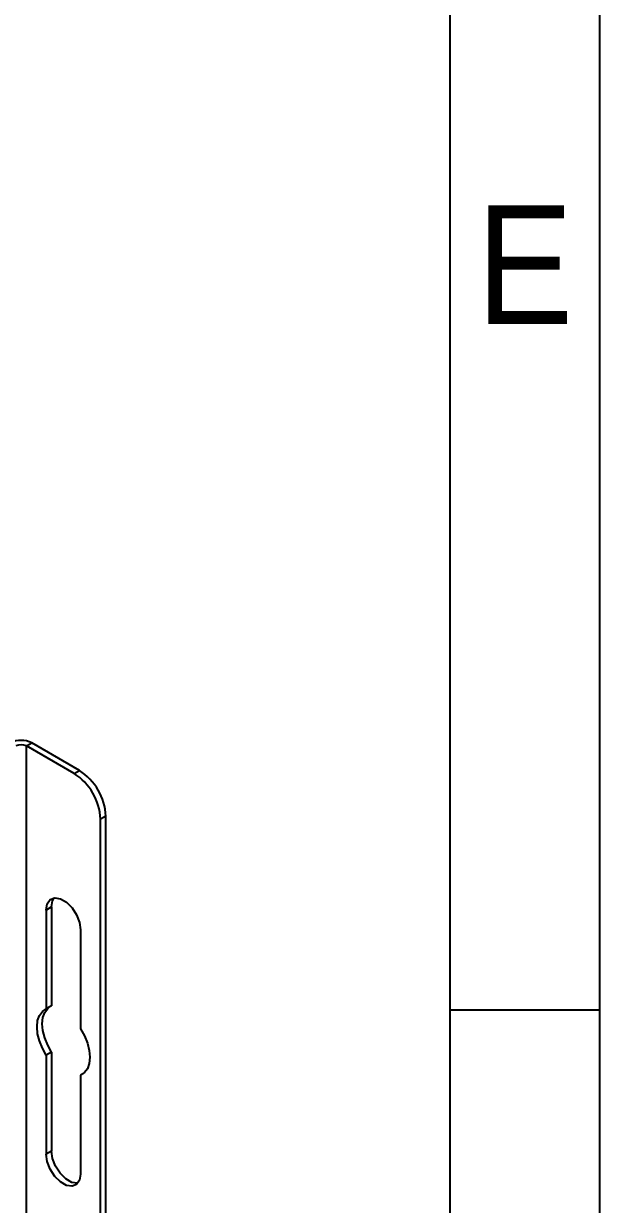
# Model space of a CAD drawing. Extents: x 75 to 2075, y 25 to 1460.
# Drawn here: x 1978.8 to 2075, y 960 to 1157.4 of the extents above; entities that cross this region are included whole.
import ezdxf

# ---------------------------------------------------------------- set-up
doc = ezdxf.new("R2010")
doc.units = 0
doc.header["$LTSCALE"] = 5
doc.linetypes.add('SLD-KATı', pattern=[0])
doc.layers.get('0').update_dxf_attribs({"linetype": 'CONTINUOUS'})
doc.styles.add('SLDTEXTSTYLE1', font='GOTHIC.TTF', dxfattribs={"width": 0.913})

msp = doc.modelspace()

# ---------------------------------------------------------------- linework, layer by layer
at = {"color": 7, "linetype": 'SLD-KATı'}
for p, q in [((2075, 1460), (2075, 25)), ((2050, 1435), (2050, 50)), ((1979.247, 1036.643), (1980.13, 1037.153)), ((1979.247, 497.87), (1979.247, 1036.643)), ((1987.201, 1032.051), (1979.247, 1036.643)), ((1988.085, 1032.561), (1980.13, 1037.153)), ((1987.201, 1032.051), (1988.085, 1032.561)), ((1992.505, 1024.906), (1991.621, 1024.396)), ((1992.505, 496.34), (1992.505, 1024.906)), ((1991.621, 495.83), (1991.621, 1024.396)), ((1983.445, 1009.723), (1982.561, 1009.213)), ((1982.561, 1009.213), (1982.561, 992.677)), ((1983.445, 1009.723), (1983.445, 993.188)), ((1988.306, 1005.896), (1988.306, 989.361)), ((1983.445, 993.188), (1982.561, 992.677)), ((2050, 992.5), (2075, 992.5)), ((1983.445, 985.431), (1982.561, 984.921)), ((1983.445, 985.431), (1983.445, 968.896)), ((1982.561, 984.921), (1982.561, 968.386)), ((1988.792, 981.884), (1988.306, 981.604)), ((1988.306, 981.604), (1988.306, 965.069)), ((1983.445, 968.896), (1982.561, 968.386))]:
    msp.add_line(p, q, dxfattribs=at)
at = {"color": 7, "linetype": 'SLD-KATı', "flags": 128}
for points in [[(1982.561, 1009.213), (1982.734, 1010.247), (1983.233, 1010.957), (1983.997, 1011.256), (1984.935, 1011.109), (1985.933, 1010.533), (1986.87, 1009.598), (1987.634, 1008.416), (1988.133, 1007.13), (1988.306, 1005.896)], [(1983.445, 1009.723), (1983.618, 1010.757), (1983.893, 1011.243)], [(1982.561, 984.921), (1981.909, 986.098), (1981.42, 987.323), (1981.117, 988.54), (1981.014, 989.692), (1981.117, 990.726), (1981.42, 991.593), (1981.909, 992.254), (1982.561, 992.677)], [(1983.445, 985.431), (1982.792, 986.608), (1982.303, 987.833), (1982.001, 989.05), (1981.898, 990.202), (1982.001, 991.236), (1982.303, 992.103), (1982.792, 992.764), (1982.96, 992.907)], [(1988.306, 989.361), (1988.959, 988.184), (1989.448, 986.958), (1989.751, 985.741), (1989.853, 984.589), (1989.751, 983.556), (1989.448, 982.688), (1988.959, 982.028), (1988.306, 981.604)], [(1988.306, 965.069), (1988.133, 964.034), (1987.634, 963.325), (1986.87, 963.025), (1985.933, 963.172), (1984.935, 963.748), (1983.997, 964.684), (1983.233, 965.865), (1982.734, 967.151), (1982.561, 968.386)], [(1987.858, 963.548), (1987.754, 963.535), (1986.816, 963.683), (1985.819, 964.259), (1984.881, 965.194), (1984.117, 966.376), (1983.618, 967.661), (1983.445, 968.896)]]:
    msp.add_lwpolyline(points, dxfattribs=at)
at = {"color": 7, "linetype": 'SLD-KATı'}
for centre, radius, start, end in [((1978.363, 1033.741), 3.843, 62.60967, 117.39033), ((1978.363, 1034.937), 1.921, 62.60967, 117.39033), ((1982.91, 1024.47), 9.605, 2.60548, 57.39452), ((1982.026, 1023.959), 9.605, 2.60548, 57.39452)]:
    msp.add_arc(centre, radius, start, end, dxfattribs=at)

# ---------------------------------------------------------------- texts
at = {"color": 7, "linetype": 'CONTINUOUS', "insert": (2062.539, 1127.034), "char_height": 19.844, "attachment_point": 2, "style": 'SLDTEXTSTYLE1'}
msp.add_mtext('E', dxfattribs=at)

doc.saveas('drawing.dxf')
